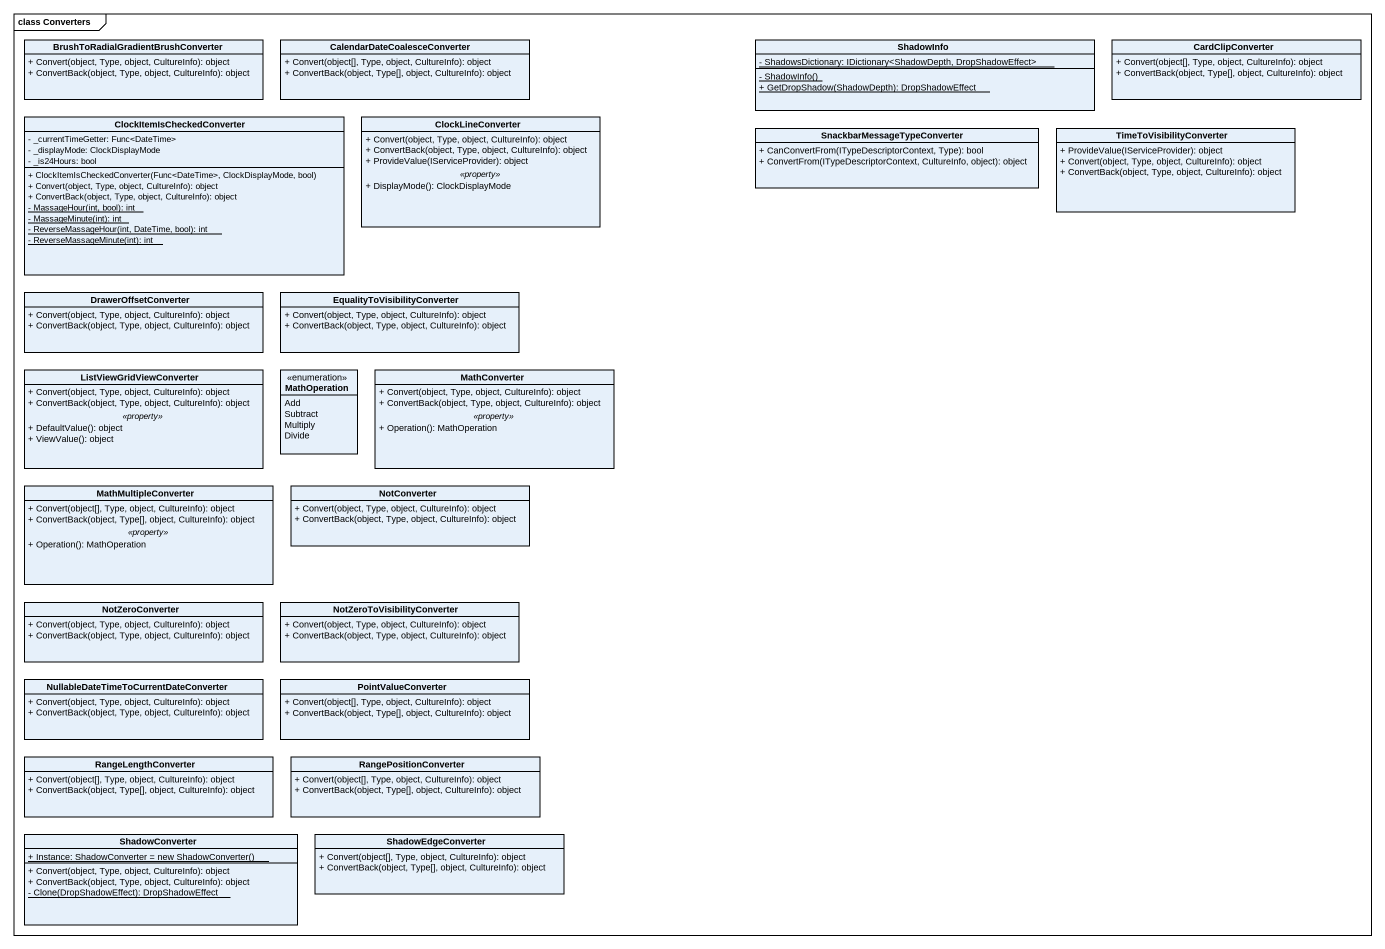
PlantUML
@startuml
mainframe class Converters
hide circle
hide empty members
skinparam classAttributeIconSize 0
class "BrushToRadialGradientBrushConverter" as BrushToRadialGradientBrushCo {
  + Convert(object, Type, object, CultureInfo): object
  + ConvertBack(object, Type, object, CultureInfo): object
}
class "CalendarDateCoalesceConverter" as CalendarDateCoalesceConverte {
  + Convert(object[], Type, object, CultureInfo): object
  + ConvertBack(object, Type[], object, CultureInfo): object
}
class ShadowInfo {
  {static} - ShadowsDictionary: IDictionary<ShadowDepth, DropShadowEffect>
  {static} - ShadowInfo()
  {static} + GetDropShadow(ShadowDepth): DropShadowEffect
}
class CardClipConverter {
  + Convert(object[], Type, object, CultureInfo): object
  + ConvertBack(object, Type[], object, CultureInfo): object
}
class ClockItemIsCheckedConverter {
  - _currentTimeGetter: Func<DateTime>
  - _displayMode: ClockDisplayMode
  - _is24Hours: bool
  + ClockItemIsCheckedConverter(Func<DateTime>, ClockDisplayMode, bool)
  + Convert(object, Type, object, CultureInfo): object
  + ConvertBack(object, Type, object, CultureInfo): object
  {static} - MassageHour(int, bool): int
  {static} - MassageMinute(int): int
  {static} - ReverseMassageHour(int, DateTime, bool): int
  {static} - ReverseMassageMinute(int): int
}
class ClockLineConverter {
  + Convert(object, Type, object, CultureInfo): object
  + ConvertBack(object, Type, object, CultureInfo): object
  + ProvideValue(IServiceProvider): object
  .. <<property>> ..
  + DisplayMode(): ClockDisplayMode
}
class SnackbarMessageTypeConverter {
  + CanConvertFrom(ITypeDescriptorContext, Type): bool
  + ConvertFrom(ITypeDescriptorContext, CultureInfo, object): object
}
class TimeToVisibilityConverter {
  + ProvideValue(IServiceProvider): object
  + Convert(object, Type, object, CultureInfo): object
  + ConvertBack(object, Type, object, CultureInfo): object
}
class DrawerOffsetConverter {
  + Convert(object, Type, object, CultureInfo): object
  + ConvertBack(object, Type, object, CultureInfo): object
}
class "EqualityToVisibilityConverter" as EqualityToVisibilityConverte {
  + Convert(object, Type, object, CultureInfo): object
  + ConvertBack(object, Type, object, CultureInfo): object
}
class ListViewGridViewConverter {
  + Convert(object, Type, object, CultureInfo): object
  + ConvertBack(object, Type, object, CultureInfo): object
  .. <<property>> ..
  + DefaultValue(): object
  + ViewValue(): object
}
enum MathOperation {
  Add
  Subtract
  Multiply
  Divide
}
class MathConverter {
  + Convert(object, Type, object, CultureInfo): object
  + ConvertBack(object, Type, object, CultureInfo): object
  .. <<property>> ..
  + Operation(): MathOperation
}
class MathMultipleConverter {
  + Convert(object[], Type, object, CultureInfo): object
  + ConvertBack(object, Type[], object, CultureInfo): object
  .. <<property>> ..
  + Operation(): MathOperation
}
class NotConverter {
  + Convert(object, Type, object, CultureInfo): object
  + ConvertBack(object, Type, object, CultureInfo): object
}
class NotZeroConverter {
  + Convert(object, Type, object, CultureInfo): object
  + ConvertBack(object, Type, object, CultureInfo): object
}
class NotZeroToVisibilityConverter {
  + Convert(object, Type, object, CultureInfo): object
  + ConvertBack(object, Type, object, CultureInfo): object
}
class "NullableDateTimeToCurrentDateConverter" as NullableDateTimeToCurrentDat {
  + Convert(object, Type, object, CultureInfo): object
  + ConvertBack(object, Type, object, CultureInfo): object
}
class PointValueConverter {
  + Convert(object[], Type, object, CultureInfo): object
  + ConvertBack(object, Type[], object, CultureInfo): object
}
class RangeLengthConverter {
  + Convert(object[], Type, object, CultureInfo): object
  + ConvertBack(object, Type[], object, CultureInfo): object
}
class RangePositionConverter {
  + Convert(object[], Type, object, CultureInfo): object
  + ConvertBack(object, Type[], object, CultureInfo): object
}
class ShadowConverter {
  {static} {field} + Instance: ShadowConverter = new ShadowConverter()
  + Convert(object, Type, object, CultureInfo): object
  + ConvertBack(object, Type, object, CultureInfo): object
  {static} - Clone(DropShadowEffect): DropShadowEffect
}
class ShadowEdgeConverter {
  + Convert(object[], Type, object, CultureInfo): object
  + ConvertBack(object, Type[], object, CultureInfo): object
}
@enduml
